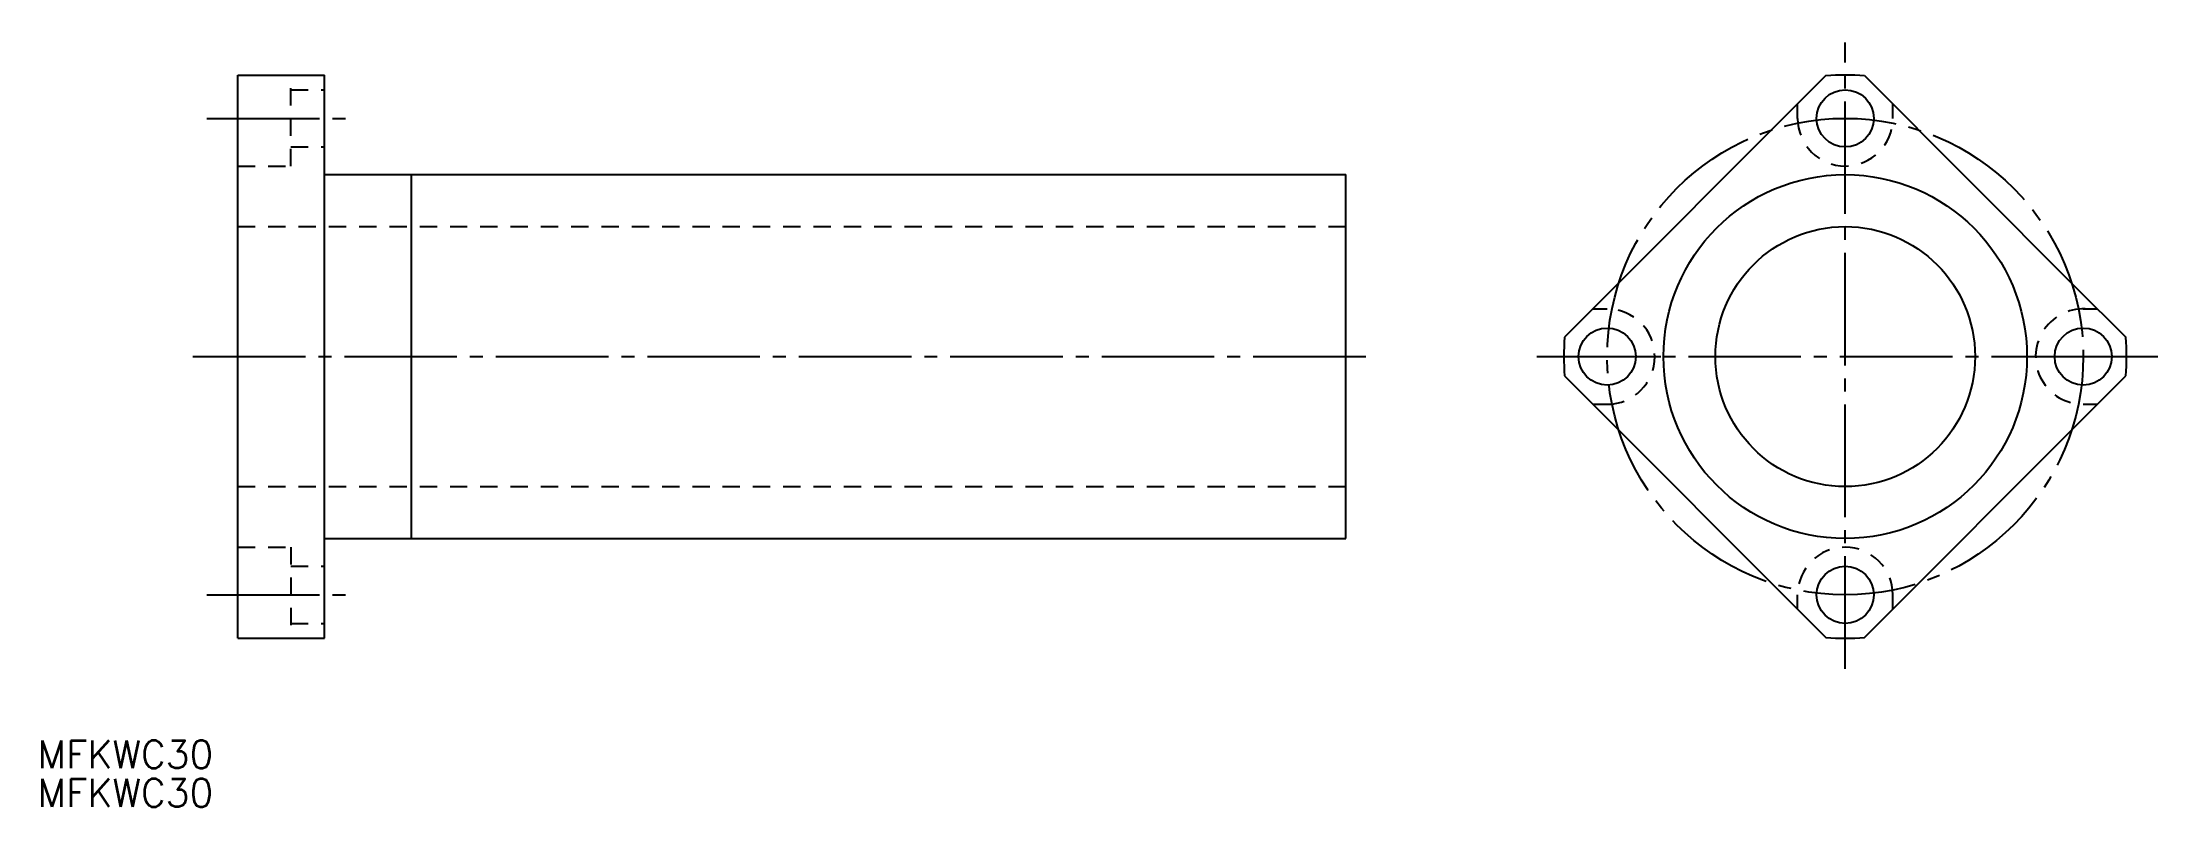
# Model space of a CAD drawing. Extents: x 88 to 333, y 139 to 227.
import ezdxf

# ---------------------------------------------------------------- set-up
doc = ezdxf.new("R2010")
doc.units = 0
doc.linetypes.add('CENTER', pattern=[17.5, 13, -1.5, 1.5, -1.5])
doc.linetypes.add('DASHED', pattern=[3.5, 2, -1.5])
doc.layers.get('0').update_dxf_attribs({"linetype": 'CONTINUOUS'})
doc.layers.add('CENTER', color=1, linetype='CENTER')
doc.styles.get("Standard").update_dxf_attribs({"font": 'txt.shx', "bigfont": '@extfont2.shx'})

msp = doc.modelspace()

# ---------------------------------------------------------------- linework, layer by layer
at = {"color": 7, "linetype": 'CONTINUOUS'}
for p, q in [((110.9, 223.15), (120.9, 223.15)), ((110.9, 158.15), (110.9, 223.15)), ((120.9, 158.15), (120.9, 223.15)), ((294.36, 223.08), (264.16, 192.88)), ((298.81, 223.08), (323.16, 198.72)), ((120.9, 211.65), (238.9, 211.65)), ((130.9, 211.65), (130.9, 169.65)), ((238.9, 169.65), (238.9, 211.65)), ((323.16, 198.72), (329.01, 192.88)), ((264.16, 188.43), (294.36, 158.23)), ((324.73, 184.15), (329.01, 188.43)), ((298.81, 158.23), (324.73, 184.15)), ((120.9, 169.65), (238.9, 169.65)), ((110.9, 158.15), (120.9, 158.15))]:
    msp.add_line(p, q, dxfattribs=at)
at = {"color": 3, "linetype": 'DASHED'}
for p, q in [((117, 212.65), (117, 223.15)), ((117, 221.45), (120.9, 221.45)), ((291.09, 218.15), (291.09, 219.8)), ((302.09, 218.15), (302.09, 219.8)), ((110.9, 212.65), (117, 212.65)), ((117, 214.85), (120.9, 214.85)), ((110.9, 205.65), (238.9, 205.65)), ((267.43, 196.15), (269.09, 196.15)), ((324.09, 196.15), (325.74, 196.15)), ((267.44, 185.15), (269.09, 185.15)), ((324.09, 185.15), (325.73, 185.15)), ((110.9, 175.65), (238.9, 175.65)), ((110.9, 168.65), (117, 168.65)), ((117, 168.65), (117, 158.15)), ((117, 166.45), (120.9, 166.45)), ((291.09, 161.5), (291.09, 163.15)), ((302.09, 161.5), (302.09, 163.15)), ((117, 159.85), (120.9, 159.85))]:
    msp.add_line(p, q, dxfattribs=at)
at = {"color": 1, "linetype": 'CENTER'}
for p, q in [((262.95, 190.65), (275.28, 190.65)), ((314.18, 190.65), (315.99, 190.65)), ((315.99, 190.65), (323.81, 190.65)), ((317.34, 190.65), (324.31, 190.65)), ((323.81, 190.65), (329.09, 190.65)), ((323.81, 190.65), (332.69, 190.65)), ((324.09, 190.49), (324.09, 190.06))]:
    msp.add_line(p, q, dxfattribs=at)
at = {"color": 7, "linetype": 'CONTINUOUS'}
for centre, radius in [((296.59, 218.15), 3.3), ((296.59, 190.65), 21), ((296.59, 190.65), 15), ((269.09, 190.65), 3.3), ((324.09, 190.65), 3.3), ((296.59, 163.15), 3.3)]:
    msp.add_circle(centre, radius, dxfattribs=at)
for centre, start, end in [((296.59, 191.15), 86.0116, 93.9884), ((296.09, 190.65), 176.0116, 183.9884), ((297.09, 190.65), 356.0116, 3.9884), ((296.59, 190.15), 266.0116, 273.9884)]:
    msp.add_arc(centre, 32, start, end, dxfattribs=at)
at = {"color": 3, "linetype": 'DASHED'}
for centre, start, end in [((296.59, 218.15), 180, 0), ((269.09, 190.65), 270, 90), ((324.09, 190.65), 87.6651, 270), ((296.59, 163.15), 0, 180)]:
    msp.add_arc(centre, 5.5, start, end, dxfattribs=at)
at = {"layer": 'CENTER', "color": 1, "linetype": 'CENTER'}
for p, q in [((296.59, 154.61), (296.59, 226.92)), ((107.32, 218.15), (123.89, 218.15)), ((105.7, 190.65), (241.64, 190.65)), ((260.97, 190.65), (314.18, 190.65)), ((107.32, 163.15), (123.89, 163.15))]:
    msp.add_line(p, q, dxfattribs=at)
msp.add_circle((296.59, 190.65), 27.5, dxfattribs=at)

# ---------------------------------------------------------------- texts
at = {"color": 7, "linetype": 'CONTINUOUS'}
for p in [(87.75, 143.14), (87.75, 138.7)]:
    msp.add_text('MFKWC30', height=3.2, dxfattribs=at).set_placement(p)

doc.saveas('drawing.dxf')
